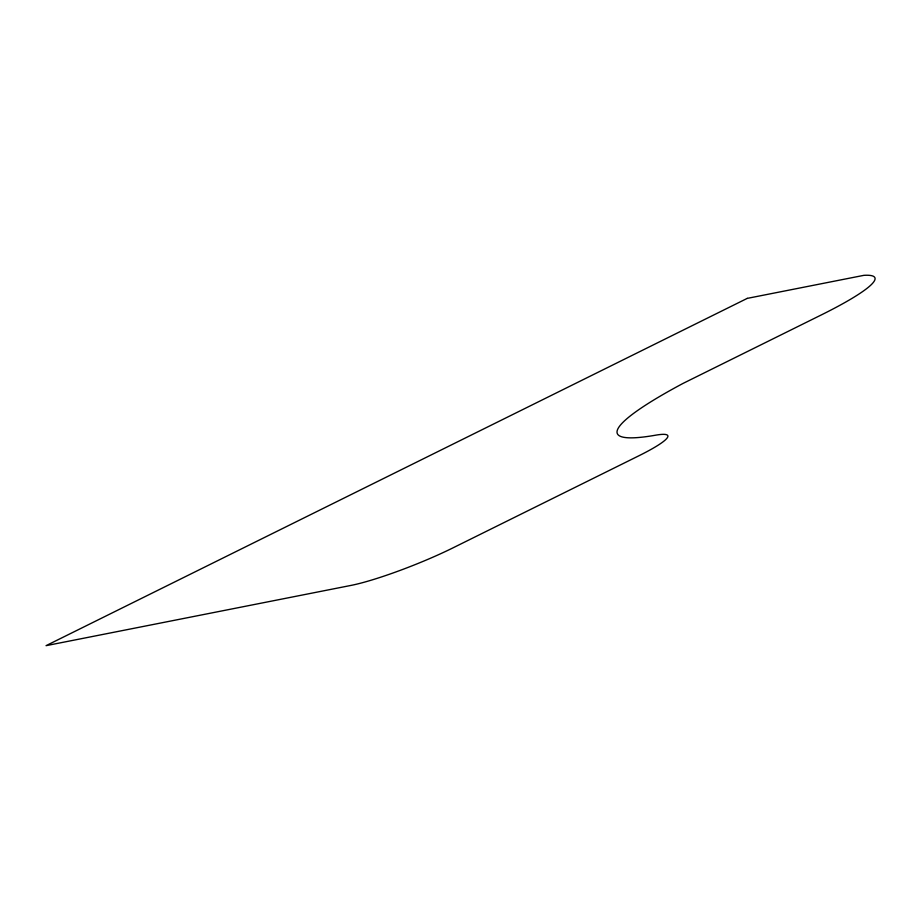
<?xml version="1.0" encoding="UTF-8"?>
<svg xmlns="http://www.w3.org/2000/svg" width="921" height="921" viewBox="0 0 921 921"><rect width="100%" height="100%" fill="white"/><g stroke="black" fill="none" stroke-linecap="round" stroke-linejoin="round"><path stroke-width="1.38" d="M747.253 298.381L46.05 645.667L350.959 585.422A78.297 9.682 -21.6 0 0 452.948 547.88L638.61 455.918A78.297 9.682 -21.6 0 0 655.648 435.184A246.16 30.428 -21.6 0 1 683.106 383.378L819.379 315.891A144.85 17.902 -21.6 0 0 863.852 275.344L747.253 298.381"/></g></svg>
